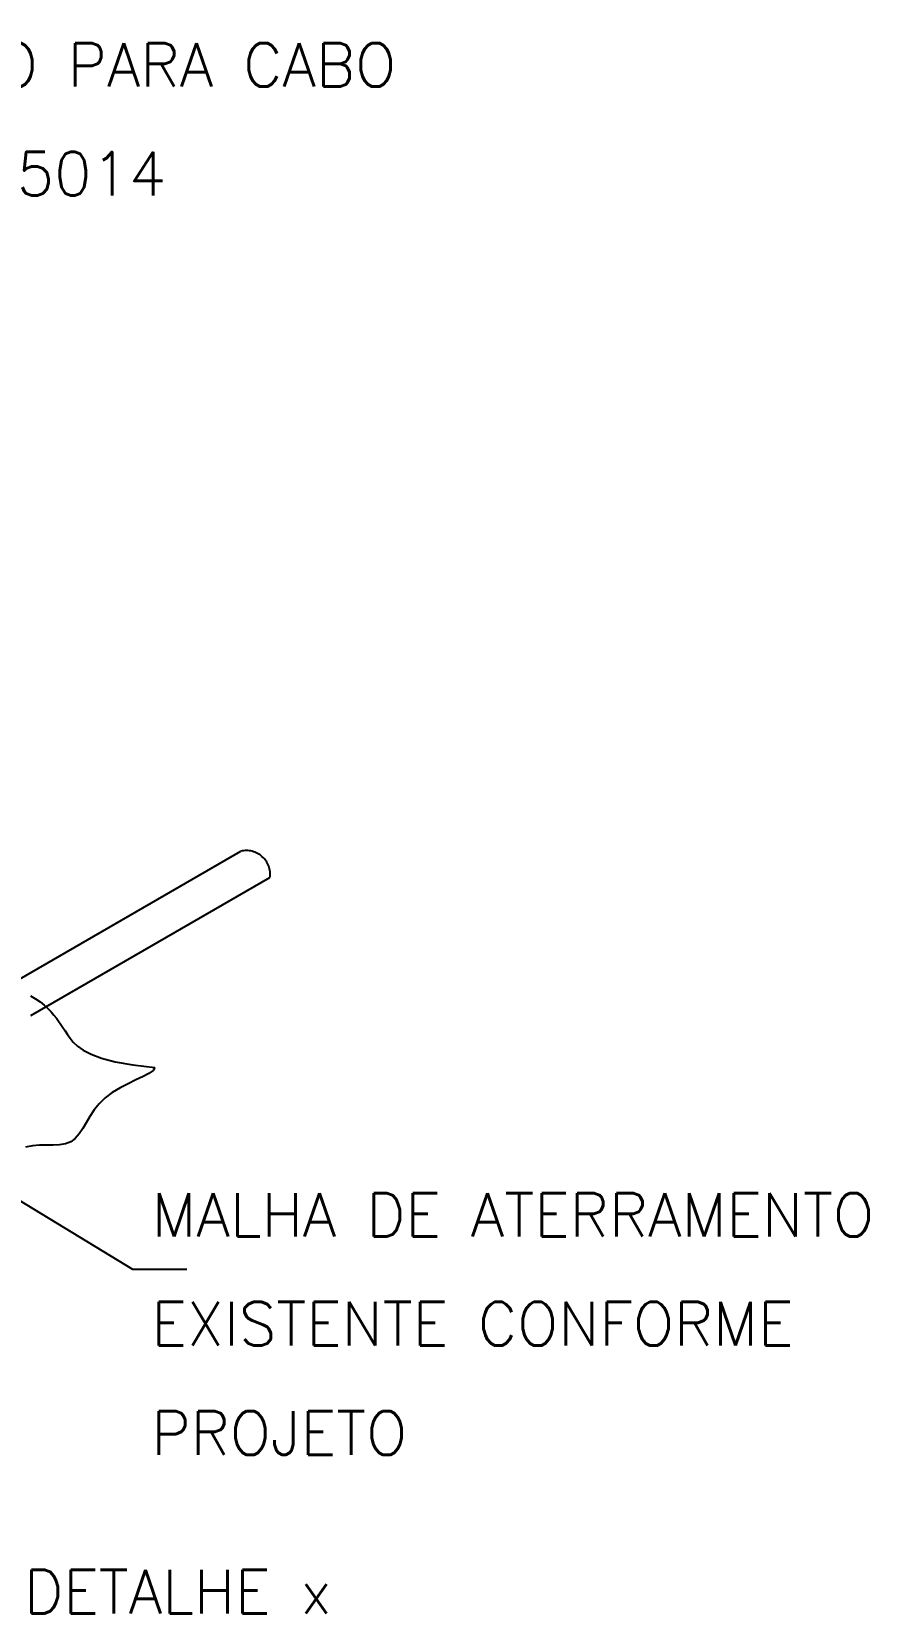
# Model space of a CAD drawing. Header units: millimetres. Extents: x -5284.5 to -5268.1, y -4645.5 to -4626.8.
# Drawn here: x -5271.89 to -5268.05, y -4641.58 to -4634.32 of the extents above; entities that cross this region are included whole.
import ezdxf

# ---------------------------------------------------------------- set-up
doc = ezdxf.new("R2010")
doc.units = ezdxf.units.MM
doc.header["$LTSCALE"] = 10
doc.linetypes.add('DASHEDX2', pattern=[1.5, 1, -0.5])
doc.layers.add('Termotécnica', color=7, linetype='Continuous')
doc.styles.add('r80', font='romans.shx')

msp = doc.modelspace()

# ---------------------------------------------------------------- linework, layer by layer
at = {"layer": 'Termotécnica', "color": 1, "linetype": 'DASHEDX2'}
for p, q in [((-5272.0178, -4638.7103), (-5270.9325, -4638.0837)), ((-5271.8965, -4638.8387), (-5270.7983, -4638.2046))]:
    msp.add_line(p, q, dxfattribs=at)
at = {"layer": 'Termotécnica', "color": 2}
for p, q in [((-5271.3272, -4639.0765), (-5271.3354, -4639.09)), ((-5271.4136, -4639.134), (-5271.4498, -4639.1512)), ((-5271.381, -4639.1183), (-5271.4136, -4639.134)), ((-5271.3541, -4639.1037), (-5271.381, -4639.1183)), ((-5271.3354, -4639.09), (-5271.3541, -4639.1037)), ((-5271.5557, -4639.2159), (-5271.583, -4639.2428)), ((-5271.5231, -4639.1918), (-5271.5557, -4639.2159)), ((-5271.487, -4639.1704), (-5271.5231, -4639.1918)), ((-5271.4498, -4639.1512), (-5271.487, -4639.1704)), ((-5271.6058, -4639.2716), (-5271.6251, -4639.3011)), ((-5271.583, -4639.2428), (-5271.6058, -4639.2716)), ((-5272.568, -4639.3112), (-5271.4303, -4640.0031)), ((-5271.6583, -4639.3574), (-5271.6747, -4639.3819)), ((-5271.6422, -4639.3301), (-5271.6583, -4639.3574)), ((-5271.6251, -4639.3011), (-5271.6422, -4639.3301)), ((-5271.8891, -4639.4359), (-5271.9205, -4639.4419)), ((-5271.8571, -4639.4336), (-5271.8891, -4639.4359)), ((-5271.8251, -4639.4331), (-5271.8571, -4639.4336)), ((-5271.7939, -4639.433), (-5271.8251, -4639.4331)), ((-5271.7643, -4639.4315), (-5271.7939, -4639.433)), ((-5271.7371, -4639.4269), (-5271.7643, -4639.4315)), ((-5271.713, -4639.4176), (-5271.7371, -4639.4269)), ((-5271.6925, -4639.4023), (-5271.713, -4639.4176)), ((-5271.6747, -4639.3819), (-5271.6925, -4639.4023)), ((-5271.4303, -4640.0031), (-5271.1803, -4640.0031))]:
    msp.add_line(p, q, dxfattribs=at)
msp.add_lwpolyline([(-5271.8984, -4638.7473), (-5271.8752, -4638.7608), (-5271.8542, -4638.7753), (-5271.8352, -4638.7905), (-5271.8183, -4638.8059), (-5271.8035, -4638.8211), (-5271.7906, -4638.8358), (-5271.7792, -4638.8502), (-5271.7689, -4638.8644), (-5271.7592, -4638.8788), (-5271.7495, -4638.8934), (-5271.7394, -4638.9086), (-5271.7284, -4638.9246), (-5271.716, -4638.9416), (-5271.7014, -4638.9597), (-5271.6822, -4638.9785), (-5271.6561, -4638.9975), (-5271.6201, -4639.0161), (-5271.5719, -4639.0338), (-5271.5088, -4639.0502), (-5271.428, -4639.0646), (-5271.3272, -4639.0765)], dxfattribs=at)
at = {"layer": 'Termotécnica', "color": 1, "linetype": 'DASHEDX2'}
msp.add_arc((-5270.9067, -4638.19), 0.1094, 352.3252, 103.62584, dxfattribs=at)

# ---------------------------------------------------------------- texts
at = {"layer": 'Termotécnica', "color": 2, "style": 'r80'}
for s, p in [('TERMINAL DE PRESSÃO ESTANHADO PARA CABO ', (-5276.5959, -4634.5724)), ('DE COBRE NU 120mm REF.: TEL-5014', (-5276.6235, -4635.0721)), ('MALHA DE ATERRAMENTO', (-5271.3419, -4639.8533)), ('EXISTENTE CONFORME ', (-5271.3433, -4640.3533)), ('PROJETO', (-5271.3426, -4640.8551)), ('VER DETALHE x', (-5272.5617, -4641.5833))]:
    msp.add_text(s, height=0.2, dxfattribs=at).set_placement(p)

doc.saveas('drawing.dxf')
